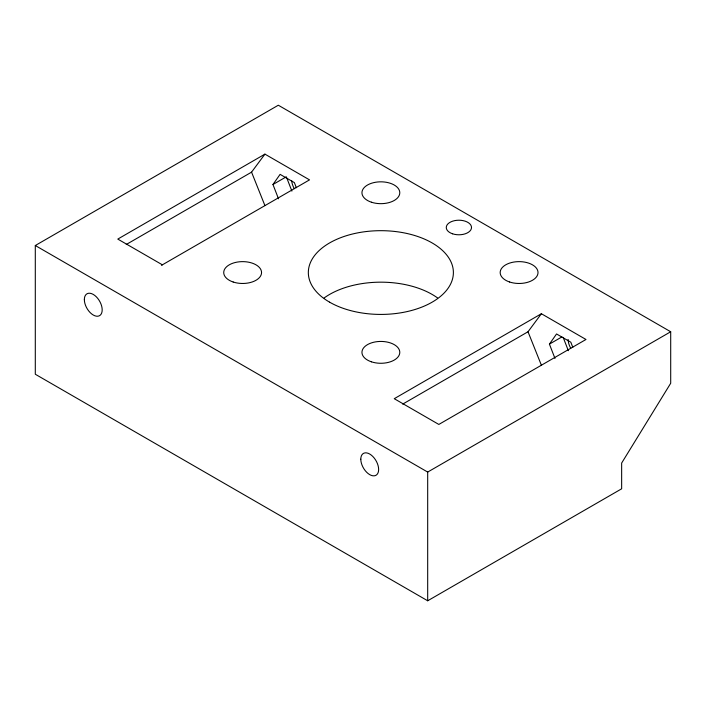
<?xml version="1.0" encoding="UTF-8"?>
<svg xmlns="http://www.w3.org/2000/svg" width="706" height="706" viewBox="0 0 706 706"><rect width="100%" height="100%" fill="white"/><g stroke="black" fill="none" stroke-linecap="round" stroke-linejoin="round"><path stroke-width="1.06" d="M278.508 198.81L272.966 184.504L280.097 174.356L294.367 182.598L296.344 187.708M554.969 358.419L549.418 344.122L556.549 333.964L570.819 342.207L572.804 347.317M126.25 244.497L251.557 172.149L264.935 154.129L309.528 179.871L161.462 265.359M402.702 404.106L528.017 331.758L541.387 313.738L585.98 339.48L438.832 424.438L394.248 398.696L541.387 313.738M35.3 245.52L278.314 105.22L670.7 331.758L670.7 383.252L621.651 463.057L621.651 488.799L427.686 600.78L35.3 374.242L35.3 245.52L427.686 472.067L670.7 331.758M264.935 154.129L117.787 239.087L162.38 264.829M272.966 184.504L286.336 176.782M549.418 344.122L561.905 336.912M528.017 331.758L541.387 365.231M251.557 172.149L264.935 205.623M563.194 337.415L568.339 350.697M286.733 177.806L291.887 191.088M427.686 472.067L427.686 600.78M570.757 348.27A12.611 7.281 60 0 1 568.145 339.48M324.178 297.932A72.515 41.866 0 0 1 437.561 297.932M294.305 188.661A12.611 7.281 60 0 1 291.719 180.789M509.635 282.012A18.921 10.925 0 0 0 538.016 272.551A18.921 10.925 0 0 0 509.635 263.091A18.921 10.925 0 0 0 509.635 282.012M329.587 302.159A72.515 41.866 0 0 0 450.913 283.388A72.515 41.866 0 0 0 362.099 232.106A72.515 41.866 0 0 0 329.587 302.159M371.409 361.816A18.921 10.925 0 0 0 399.79 352.356A18.921 10.925 0 0 0 371.409 342.895A18.921 10.925 0 0 0 371.409 361.816M233.183 282.012A18.921 10.925 0 0 0 261.555 272.551A18.921 10.925 0 0 0 233.183 263.091A18.921 10.925 0 0 0 233.183 282.012M371.409 202.207A18.921 10.925 0 0 0 399.79 192.747A18.921 10.925 0 0 0 371.409 183.286A18.921 10.925 0 0 0 371.409 202.207M84.349 299.582A12.611 7.281 60 0 0 97.728 316.226A12.611 7.281 60 0 0 97.728 298.391A12.611 7.281 60 0 0 84.349 299.582M360.801 459.191A12.611 7.281 60 0 0 374.18 475.835A12.611 7.281 60 0 0 374.18 458A12.611 7.281 60 0 0 360.801 459.191M452.59 233.81A12.611 7.281 0 0 0 471.511 227.5A12.611 7.281 0 0 0 452.59 221.19A12.611 7.281 0 0 0 452.59 233.81"/></g></svg>
